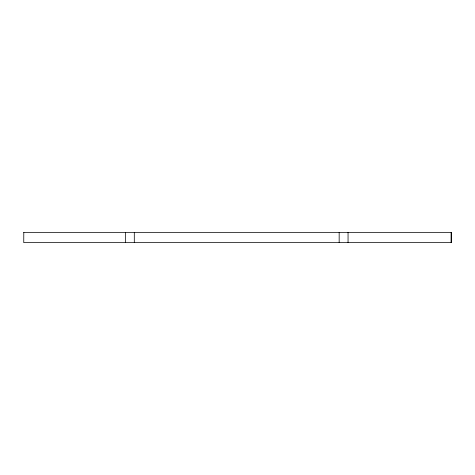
<?xml version="1.0" encoding="UTF-8"?>
<svg xmlns="http://www.w3.org/2000/svg" width="475" height="475" viewBox="0 0 475 475"><rect width="100%" height="100%" fill="white"/><g stroke="black" fill="none" stroke-linecap="round" stroke-linejoin="round"><path stroke-width="0.71" d="M23.75 232.376L451.25 232.376L451.226 242.624L23.75 242.624L23.792 232.376M451.208 232.376L451.208 242.624M348.05 232.376L348.05 242.624M339.162 232.376L339.162 242.624M134.3 232.376L134.3 242.624M125.453 232.376L125.453 242.624"/></g></svg>
